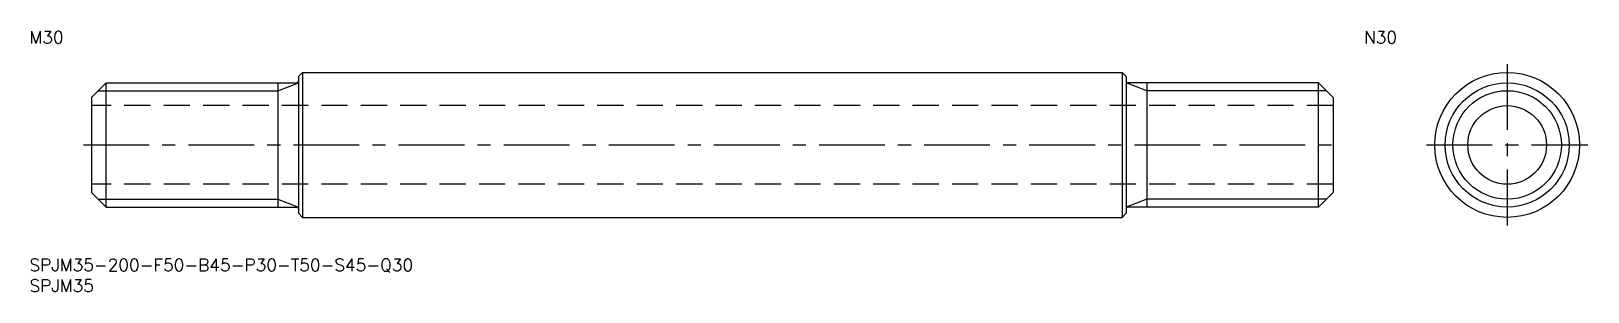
# Model space of a CAD drawing. Extents: x 0 to 377, y -8 to 55.
import ezdxf

# ---------------------------------------------------------------- set-up
doc = ezdxf.new("R2010")
doc.units = 0
doc.header["$LTSCALE"] = 0.5
doc.linetypes.add('CENTER', pattern=[50.8, 31.75, -6.35, 6.35, -6.35])
doc.linetypes.add('DASHED', pattern=[19.05, 12.7, -6.35])
for name, color, linetype in [('MSM_CENTER', 1, 'CENTER'), ('MSM_CONTINUOUS', 7, 'CONTINUOUS'), ('MSM_DASHED', 4, 'DASHED'), ('MSM_NARROW', 5, 'CONTINUOUS'), ('MSM_PART_NUMBER', 7, 'CONTINUOUS')]:
    doc.layers.add(name, color=color, linetype=linetype)
doc.styles.get("Standard").update_dxf_attribs({"font": 'txt.shx', "height": 1, "bigfont": 'bigfont.shx'})

# ---------------------------------------------------------------- blocks, each defined once
blk = doc.blocks.new('*U6')
at = {"layer": 'MSM_PART_NUMBER'}
blk.add_text('SPJM35-200-F50-B45-P30-T50-S45-Q30', height=3, dxfattribs=at).set_placement((0, -3))
blk = doc.blocks.new('*U7')
at = {"layer": 'MSM_PART_NUMBER'}
blk.add_text('SPJM35', height=3, dxfattribs=at).set_placement((0, -8))
blk = doc.blocks.new('*U8')
at = {"layer": 'MSM_PART_NUMBER'}
blk.add_text('M30', height=3, dxfattribs=at).set_placement((0, 52))
blk = doc.blocks.new('*U9')
at = {"layer": 'MSM_PART_NUMBER'}
blk.add_text('N30', height=3, rotation=360, dxfattribs=at).set_placement((322.5, 52))

msp = doc.modelspace()

# ---------------------------------------------------------------- linework, layer by layer
at = {"layer": 'MSM_CENTER'}
for p, q in [((357.07, 47), (357.07, 8)), ((13, 27.5), (317, 27.5)), ((337.57, 27.5), (376.57, 27.5))]:
    msp.add_line(p, q, dxfattribs=at)
at = {"layer": 'MSM_CONTINUOUS'}
for p, q in [((18.5, 42.5), (15, 39)), ((18.5, 42.5), (64.5, 42.5)), ((18.5, 12.5), (18.5, 42.5)), ((60, 42.5), (60, 12.5)), ((65, 44), (66, 45)), ((65, 44), (65, 11)), ((66, 45), (264, 45)), ((66, 45), (66, 10)), ((264, 45), (264, 10)), ((265, 44), (264, 45)), ((265, 44), (265, 11)), ((311.5, 42.5), (265.5, 42.5)), ((270, 42.5), (270, 12.5)), ((311.5, 42.5), (315, 39)), ((311.5, 12.5), (311.5, 42.5)), ((15, 39), (15, 16)), ((315, 39), (315, 16)), ((18.5, 12.5), (15, 16)), ((311.5, 12.5), (315, 16)), ((18.5, 12.5), (64.5, 12.5)), ((311.5, 12.5), (265.5, 12.5)), ((65, 11), (66, 10)), ((66, 10), (264, 10)), ((265, 11), (264, 10))]:
    msp.add_line(p, q, dxfattribs=at)
for radius in [17.5, 15, 9.5]:
    msp.add_circle((357.07, 27.5), radius, dxfattribs=at)
for centre, start, end in [((64.5, 43), 270, 0), ((265.5, 43), 180, 270), ((64.5, 12), 0, 90), ((265.5, 12), 90, 180)]:
    msp.add_arc(centre, 0.5, start, end, dxfattribs=at)
at = {"layer": 'MSM_DASHED'}
for p, q in [((315, 37), (15, 37)), ((315, 18), (15, 18))]:
    msp.add_line(p, q, dxfattribs=at)
at = {"layer": 'MSM_NARROW'}
for p, q in [((60, 40.61), (65, 42.5)), ((270, 40.61), (265, 42.5)), ((16.61, 40.61), (60, 40.61)), ((313.39, 40.61), (270, 40.61)), ((16.61, 14.39), (60, 14.39)), ((60, 14.39), (65, 12.5)), ((270, 14.39), (265, 12.5)), ((313.39, 14.39), (270, 14.39))]:
    msp.add_line(p, q, dxfattribs=at)
msp.add_circle((357.07, 27.5), 13.11, dxfattribs=at)

# ---------------------------------------------------------------- block references
at = {"layer": 'MSM_CONTINUOUS'}
for name in ['*U8', '*U9', '*U6', '*U7']:
    msp.add_blockref(name, (0, 0), dxfattribs=at)

doc.saveas('drawing.dxf')
